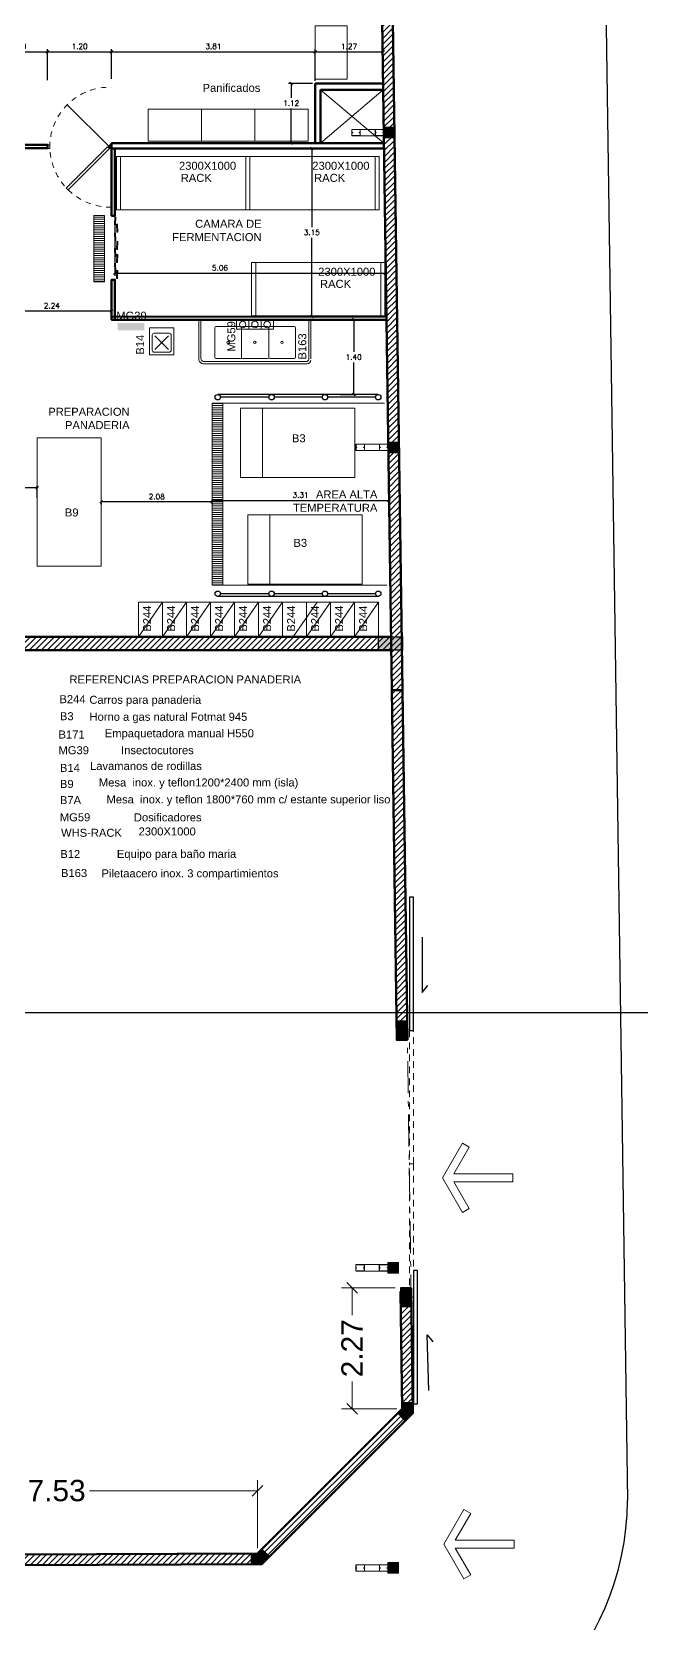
# Model space of a CAD drawing. Header units: inches. Extents: x 2 to 337, y 2 to 182.
# Drawn here: x 68.12 to 79.54, y 31.02 to 60.84 of the extents above; entities that cross this region are included whole.
import ezdxf

# ---------------------------------------------------------------- set-up
doc = ezdxf.new("R2010")
doc.units = ezdxf.units.IN
doc.header["$MEASUREMENT"] = 0
for name, pattern in [('ACAD_ISO10W100', [18, 12, -3, 0, -3]), ('DASH_15', [0.375, 0.25, -0.125]), ('HIDDEN2', [4.7625, 3.175, -1.5875]), ('LÍNEAS_OCULTAS2', [0.1875, 0.125, -0.0625])]:
    doc.linetypes.add(name, pattern=pattern)
for name, color, linetype, lineweight in [('0-EQUIPAMIENTO-LAB', 6, 'Continuous', 13), ('0-LINEA PISO', 9, 'Continuous', 5), ('01 eje', 30, 'ACAD_ISO10W100', 9), ('ARQ-CARPINTERIAS', 4, 'Continuous', 9), ('ARQ-CORTINA PVC', 4, 'Continuous', 5), ('ARQ-REJILLAS', 4, 'Continuous', 5), ('COMESTIBLES0-EQUIP-TXT', 3, 'Continuous', 9), ('HATCH HORMIGON', 100, 'Continuous', 13), ('L COTAS', 1, 'Continuous', 9), ('L EQUIP', 6, 'Continuous', 9), ('l muro', 5, 'Continuous', 80), ('L PANELES', 136, 'Continuous', 50), ('L PROYEC', 4, 'HIDDEN2', 9), ('LAVADO MU', 10, 'Continuous', 5), ('smr acero', 170, 'Continuous', 15)]:
    doc.layers.add(name, color=color, linetype=linetype, lineweight=lineweight)
for name, color, linetype in [('01-COTAS ESTRUCTURA', 9, 'Continuous'), ('DEF-GUARDARIEL', 1, 'Continuous'), ('JU-PLANTA(XREF)$0$0-EQUIPAMIENTO-LAB', 6, 'Continuous'), ('JU-PLANTA(XREF)$0$COMESTIBLES0-EQUIP-TXT', 3, 'Continuous'), ('L CARPINT', 3, 'Continuous'), ('l olumnas', 140, 'Continuous'), ('piso', 52, 'Continuous')]:
    doc.layers.add(name, color=color, linetype=linetype)
doc.styles.add('2mm para 1.100', font='ARIAL.TTF')
doc.styles.add('ARIAL', font='ARIAL.TTF')
doc.styles.add('JU-PLANTA(XREF)$0$ARIAL', font='ARIAL.TTF')
doc.styles.add('RomanS', font='romans.shx')
doc.styles.get("Standard").update_dxf_attribs({"font": 'ARIAL.TTF'})
doc.dimstyles.new('bases 1-50', dxfattribs={"dimscale": 0.5, "dimtxt": 0.2, "dimasz": 0.1, "dimexe": 0.1, "dimexo": 0.1, "dimgap": 0.1, "dimtad": 1, "dimtih": 1, "dimtoh": 1, "dimzin": 1, "dimdsep": 46, "dimtxsty": 'RomanS', "dimblk": 'OBLIQUE', "dimcen": 0.1, "dimclrd": 256, "dimclre": 256, "dimclrt": 256, "dimadec": 0, "dimazin": 0, "dimtfac": 1, "dimtmove": 0, "dimatfit": 3, "dimfxl": 0, "dimarcsym": 0})
doc.dimstyles.new('cotas 1.100', dxfattribs={"dimscale": 2, "dimtxt": 0.2, "dimasz": 0.1, "dimexe": 0.1, "dimexo": 0.05, "dimgap": 0.05, "dimtad": 0, "dimzin": 0, "dimdsep": 46, "dimtxsty": '2mm para 1.100', "dimblk": 'OBLIQUE', "dimcen": 0.09, "dimclrd": 256, "dimclre": 256, "dimclrt": 256, "dimaunit": 1, "dimadec": 3, "dimazin": 0, "dimtfac": 1, "dimtofl": 0, "dimtmove": 2, "dimatfit": 3, "dimfxl": 0, "dimtolj": 1, "dimtzin": 0, "dimlwd": -1, "dimlwe": -1, "dimarcsym": 0})
pattern_1 = [(45, (-3417.75211, -701.39074), (-0.0561266008, 0.0561266008), [])]

# ---------------------------------------------------------------- blocks, each defined once
blk = doc.blocks.new('terreno1')
at = {"layer": '01 eje', "ltscale": 0.05}
for p, q in [((2904.08, 736.346), (2902.361, 855.185)), ((2901.252, 733.518), (2904.08, 736.346)), ((2901.252, 733.518), (2856.148, 733.34))]:
    blk.add_line(p, q, dxfattribs=at)
at = {"layer": 'piso'}
blk.add_lwpolyline([(2906.337, 856.866), (2908.104, 734.713)], dxfattribs=at)
blk.add_arc((2902.873, 734.755), 5.231, 270.4718, 359.5428, dxfattribs=at)
blk = doc.blocks.new('_Oblique')
at = {"color": 0, "linetype": 'ByBlock', "lineweight": -2}
blk.add_line((-0.5, -0.5), (0.5, 0.5), dxfattribs=at)
blk = doc.blocks.new('*D173')
at = {"layer": 'Defpoints', "color": 0}
for p in [(75.026, 37.305), (74.118, 35.038), (75.058, 35.038)]:
    blk.add_point(p, dxfattribs=at)
at = {"layer": 'L COTAS'}
for p, q in [((74.926, 37.305), (73.918, 37.305)), ((74.118, 37.305), (74.118, 36.795)), ((74.118, 35.038), (74.118, 35.549)), ((74.958, 35.038), (73.918, 35.038))]:
    blk.add_line(p, q, dxfattribs=at)
at = {"layer": 'L COTAS', "xscale": 0.2, "yscale": 0.2, "zscale": 0.2}
for p, rotation in [((74.118, 37.305), 90), ((74.118, 35.038), 270)]:
    blk.add_blockref('_Oblique', p, dxfattribs=dict(at, rotation=rotation))
at = {"layer": 'L COTAS', "insert": (74.118, 36.172), "char_height": 0.4, "attachment_point": 5, "rotation": 90, "style": '2mm para 1.100'}
blk.add_mtext('\\A1;2.27', dxfattribs=at)
blk = doc.blocks.new('*D176')
at = {"layer": 'Defpoints', "color": 0}
for p in [(72.347, 33.503), (64.815, 32.296), (72.347, 32.326)]:
    blk.add_point(p, dxfattribs=at)
at = {"layer": 'L COTAS'}
for p, q in [((64.815, 32.396), (64.815, 33.703)), ((72.347, 32.426), (72.347, 33.703)), ((64.815, 33.503), (67.963, 33.503)), ((72.347, 33.503), (69.199, 33.503))]:
    blk.add_line(p, q, dxfattribs=at)
at = {"layer": 'L COTAS', "xscale": 0.2, "yscale": 0.2, "zscale": 0.2, "rotation": 180}
blk.add_blockref('_Oblique', (64.815, 33.503), dxfattribs=at)
at = {"layer": 'L COTAS', "xscale": 0.2, "yscale": 0.2, "zscale": 0.2}
blk.add_blockref('_Oblique', (72.347, 33.503), dxfattribs=at)
at = {"layer": 'L COTAS', "insert": (68.581, 33.503), "char_height": 0.4, "attachment_point": 5, "style": '2mm para 1.100'}
blk.add_mtext('\\A1;7.53', dxfattribs=at)
blk = doc.blocks.new('A$C379A56E4')
at = {"layer": '0-EQUIPAMIENTO-LAB'}
for p, q in [((0, 0), (0, 2.1)), ((0.754, 2.1), (0.024, 2.1)), ((0.734, 2.06), (0.024, 2.06)), ((0.144, 1.8), (0.704, 1.8)), ((0.784, 0.09), (0.784, 1.997)), ((0.824, 0.07), (0.824, 2.017)), ((0.124, 1.78), (0.124, 1.32)), ((0.724, 1.78), (0.724, 1.32)), ((0.124, 0.82), (0.124, 1.28)), ((0.144, 1.3), (0.704, 1.3)), ((0.724, 1.28), (0.724, 0.82)), ((0.177, 0.933), (0, 0.933)), ((0.124, 0.77), (0.124, 0.31)), ((0.144, 0.79), (0.704, 0.79)), ((0.724, 0.77), (0.724, 0.31)), ((0.024, 0.04), (0.742, 0.04)), ((0.144, 0.29), (0.704, 0.29)), ((0.73, 0), (0, 0))]:
    blk.add_line(p, q, dxfattribs=at)
for points in [[(0.177, 1.163), (0.177, 1.392), (0, 1.392), (0, 1.163)], [(0.177, 0.703), (0.177, 1.163), (0, 1.163), (0, 0.703)]]:
    blk.add_lwpolyline(points, close=True, dxfattribs=at)
for centre, radius in [((0.424, 1.55), 0.0222), ((0.088, 1.278), 0.0603), ((0.088, 1.048), 0.0603), ((0.424, 1.05), 0.0222), ((0.088, 0.818), 0.0603), ((0.424, 0.54), 0.0222)]:
    blk.add_circle(centre, radius, dxfattribs=at)
for centre, radius, start, end in [((0.735, 2.014), 0.0882, 2.3528, 78.1383), ((0.144, 1.78), 0.02, 90, 180), ((0.704, 1.78), 0.02, 0, 90), ((0.727, 2.003), 0.0571, 353.9378, 83.203), ((0.144, 1.32), 0.02, 180, 270), ((0.144, 1.28), 0.02, 90, 180), ((0.704, 1.32), 0.02, 270, 0), ((0.704, 1.28), 0.02, 0, 90), ((0.717, 1.306), 0.0063, 270, 0), ((0.717, 1.294), 0.0063, 0, 90), ((0.144, 0.81), 0.02, 180, 270), ((0.144, 0.77), 0.02, 90, 180), ((0.704, 0.81), 0.02, 270, 0), ((0.704, 0.77), 0.02, 0, 90), ((0.144, 0.31), 0.02, 180, 270), ((0.704, 0.31), 0.02, 270, 0), ((0.738, 0.086), 0.0462, 265.0842, 4.9158), ((0.75, 0.074), 0.0742, 273.1264, 356.8736)]:
    blk.add_arc(centre, radius, start, end, dxfattribs=at)
blk = doc.blocks.new('A$C299E318D')
at = {"layer": '0-EQUIPAMIENTO-LAB'}
for p, q in [((0.102, 0.102), (0.356, 0.356)), ((0.356, 0.102), (0.102, 0.356))]:
    blk.add_line(p, q, dxfattribs=at)
blk.add_lwpolyline([(0.508, 0.457), (0.508, 0), (0, 0), (0, 0.457)], close=True, dxfattribs=at)
blk.add_lwpolyline([(0.089, 0.051, -0.414214), (0.051, 0.089), (0.051, 0.368, -0.414214), (0.089, 0.406), (0.368, 0.406, -0.414214), (0.406, 0.368), (0.406, 0.089, -0.414214), (0.368, 0.051)], format="xyb", close=True, dxfattribs=at)
blk = doc.blocks.new('RACKS 250')
for p, q in [((-1.05, -2.5), (-1.05, 0)), ((-1.05, 0), (-0.05, 0)), ((-0.05, 0), (-0.05, -2.5)), ((-1.05, -0.0762), (-0.05, -0.0762)), ((-1.05, -2.4238), (-0.05, -2.4238)), ((-0.05, -2.5), (-1.05, -2.5))]:
    blk.add_line(p, q)
blk = doc.blocks.new('PUERTA')
for p, q in [((0.04, 0), (0.834, 0.785)), ((0.04, 0), (0.834, 0.785)), ((0, -0.035), (0, 0.035)), ((0, 0.035), (0.04, 0.035)), ((0.04, 0.035), (0.04, -0.035)), ((0.04, -0.035), (0.075, 0)), ((0.075, 0), (0.85, -0.774)), ((1.16, -0.035), (1.16, 0.035)), ((1.16, 0.035), (1.2, 0.035)), ((1.2, 0.035), (1.2, -0.035)), ((0.04, -0.035), (0, -0.035)), ((0.04, -0.035), (0.814, -0.81)), ((1.2, -0.035), (1.16, -0.035)), ((0.85, -0.774), (0.814, -0.81))]:
    blk.add_line(p, q)
blk.add_circle((0.04, 0), 0.0196)
at = {"linetype": 'DASH_15', "ltscale": 0.2}
for centre, radius, start, end in [((0.04, -0.005), 1.12, 359.6736, 92.0467), ((0.014, 0.011), 1.146, 269.3146, 359.1608)]:
    blk.add_arc(centre, radius, start, end, dxfattribs=at)
blk = doc.blocks.new('*D78')
at = {"layer": 'Defpoints', "color": 0}
for p in [(69.672, 57.399), (74.737, 57.301), (74.737, 56.318)]:
    blk.add_point(p, dxfattribs=at)
at = {"layer": 'L COTAS', "lineweight": -2}
for p, q in [((69.672, 57.349), (69.672, 56.268)), ((74.737, 57.251), (74.737, 56.268)), ((69.672, 56.318), (74.737, 56.318))]:
    blk.add_line(p, q, dxfattribs=at)
at = {"layer": 'L COTAS', "lineweight": -2, "xscale": 0.05, "yscale": 0.05, "zscale": 0.05, "rotation": 180}
blk.add_blockref('_Oblique', (69.672, 56.318), dxfattribs=at)
at = {"layer": 'L COTAS', "lineweight": -2, "xscale": 0.05, "yscale": 0.05, "zscale": 0.05}
blk.add_blockref('_Oblique', (74.737, 56.318), dxfattribs=at)
at = {"layer": 'L COTAS', "insert": (71.642, 56.418), "char_height": 0.1, "attachment_point": 5, "style": 'RomanS'}
blk.add_mtext('5.06', dxfattribs=at)
blk = doc.blocks.new('*D79')
at = {"layer": 'Defpoints', "color": 0}
for p in [(73.296, 58.658), (73.296, 55.508), (73.364, 55.508)]:
    blk.add_point(p, dxfattribs=at)
at = {"layer": 'L COTAS', "lineweight": -2}
for p, q in [((73.346, 58.658), (73.414, 58.658)), ((73.364, 58.658), (73.364, 57.183)), ((73.364, 55.508), (73.364, 56.983)), ((73.346, 55.508), (73.414, 55.508))]:
    blk.add_line(p, q, dxfattribs=at)
at = {"layer": 'L COTAS', "lineweight": -2, "xscale": 0.05, "yscale": 0.05, "zscale": 0.05}
for p, rotation in [((73.364, 58.658), 90), ((73.364, 55.508), 270)]:
    blk.add_blockref('_Oblique', p, dxfattribs=dict(at, rotation=rotation))
at = {"layer": 'L COTAS', "insert": (73.364, 57.083), "char_height": 0.1, "attachment_point": 5, "style": 'RomanS'}
blk.add_mtext('3.15', dxfattribs=at)
blk = doc.blocks.new('*D80')
at = {"layer": 'Defpoints', "color": 0}
for p in [(73.844, 55.448), (73.844, 54.045), (74.149, 54.045)]:
    blk.add_point(p, dxfattribs=at)
at = {"layer": 'L COTAS', "lineweight": -2}
for p, q in [((73.894, 55.448), (74.199, 55.448)), ((74.149, 55.448), (74.149, 54.847)), ((74.149, 54.045), (74.149, 54.647)), ((73.894, 54.045), (74.199, 54.045))]:
    blk.add_line(p, q, dxfattribs=at)
at = {"layer": 'L COTAS', "lineweight": -2, "xscale": 0.05, "yscale": 0.05, "zscale": 0.05}
for p, rotation in [((74.149, 55.448), 90), ((74.149, 54.045), 270)]:
    blk.add_blockref('_Oblique', p, dxfattribs=dict(at, rotation=rotation))
at = {"layer": 'L COTAS', "insert": (74.149, 54.747), "char_height": 0.1, "attachment_point": 5, "style": 'RomanS'}
blk.add_mtext('1.40', dxfattribs=at)
blk = doc.blocks.new('*D82')
at = {"layer": 'Defpoints', "color": 0}
for p in [(71.498, 52.062), (74.808, 52.126), (74.808, 52.062)]:
    blk.add_point(p, dxfattribs=at)
at = {"layer": 'L COTAS', "lineweight": -2}
for p, q in [((71.498, 52.062), (74.808, 52.062)), ((74.808, 52.076), (74.808, 52.012))]:
    blk.add_line(p, q, dxfattribs=at)
at = {"layer": 'L COTAS', "lineweight": -2, "xscale": 0.05, "yscale": 0.05, "zscale": 0.05, "rotation": 180}
blk.add_blockref('_Oblique', (71.498, 52.062), dxfattribs=at)
at = {"layer": 'L COTAS', "lineweight": -2, "xscale": 0.05, "yscale": 0.05, "zscale": 0.05}
blk.add_blockref('_Oblique', (74.808, 52.062), dxfattribs=at)
at = {"layer": 'L COTAS', "insert": (73.153, 52.162), "char_height": 0.1, "attachment_point": 5, "style": 'RomanS'}
blk.add_mtext('3.31', dxfattribs=at)
blk = doc.blocks.new('*D92')
at = {"layer": 'Defpoints', "color": 0}
for p in [(72.978, 59.876), (73.427, 59.876), (73.427, 58.756)]:
    blk.add_point(p, dxfattribs=at)
at = {"layer": 'L COTAS', "lineweight": -2}
for p, q in [((73.377, 59.876), (72.928, 59.876)), ((72.978, 59.876), (72.978, 59.605)), ((72.978, 58.756), (72.978, 59.405)), ((73.377, 58.756), (72.928, 58.756))]:
    blk.add_line(p, q, dxfattribs=at)
at = {"layer": 'L COTAS', "lineweight": -2, "xscale": 0.05, "yscale": 0.05, "zscale": 0.05}
for p, rotation in [((72.978, 59.876), 90), ((72.978, 58.756), 270)]:
    blk.add_blockref('_Oblique', p, dxfattribs=dict(at, rotation=rotation))
at = {"layer": 'L COTAS', "insert": (72.978, 59.505), "char_height": 0.1, "attachment_point": 5, "style": 'RomanS'}
blk.add_mtext('1.12', dxfattribs=at)
blk = doc.blocks.new('base1')
at = {"layer": 'smr acero'}
h = blk.add_hatch(color=256, dxfattribs=at)
h.dxf.hatch_style = 1
h.paths.add_polyline_path([(4862.665, 1040.797), (4862.665, 1040.597), (4862.465, 1040.597), (4862.465, 1040.797)])
for p, q in [((4863.111, 1040.757), (4862.809, 1040.757)), ((4863.111, 1040.637), (4862.809, 1040.637))]:
    blk.add_line(p, q, dxfattribs=at)
blk.add_lwpolyline([(4862.465, 1040.597), (4862.665, 1040.597), (4862.665, 1040.797), (4862.465, 1040.797)], close=True, dxfattribs=at)
for points in [[(4862.819, 1040.757), (4862.671, 1040.757, 0.414214), (4862.665, 1040.751), (4862.665, 1040.703, 0.414214), (4862.671, 1040.697), (4862.685, 1040.697), (4862.685, 1040.699), (4862.673, 1040.699, -0.414214), (4862.667, 1040.705), (4862.667, 1040.749, -0.414214), (4862.673, 1040.755), (4862.817, 1040.755, -0.414214), (4862.823, 1040.749), (4862.823, 1040.705, -0.414214), (4862.817, 1040.699), (4862.805, 1040.699), (4862.805, 1040.697), (4862.819, 1040.697, 0.414214), (4862.825, 1040.703), (4862.825, 1040.751, 0.414214)], [(4862.819, 1040.637), (4862.671, 1040.637, -0.414214), (4862.665, 1040.643), (4862.665, 1040.691, -0.414214), (4862.671, 1040.697), (4862.685, 1040.697), (4862.685, 1040.695), (4862.673, 1040.695, 0.414214), (4862.667, 1040.689), (4862.667, 1040.645, 0.414214), (4862.673, 1040.639), (4862.817, 1040.639, 0.414214), (4862.823, 1040.645), (4862.823, 1040.689, 0.414214), (4862.817, 1040.695), (4862.805, 1040.695), (4862.805, 1040.697), (4862.819, 1040.697, -0.414214), (4862.825, 1040.691), (4862.825, 1040.643, -0.414214)], [(4863.111, 1040.757), (4863.259, 1040.757, -0.414214), (4863.265, 1040.751), (4863.265, 1040.703, -0.414214), (4863.259, 1040.697), (4863.245, 1040.697), (4863.245, 1040.699), (4863.257, 1040.699, 0.414214), (4863.263, 1040.705), (4863.263, 1040.749, 0.414214), (4863.257, 1040.755), (4863.113, 1040.755, 0.414214), (4863.107, 1040.749), (4863.107, 1040.705, 0.414214), (4863.113, 1040.699), (4863.125, 1040.699), (4863.125, 1040.697), (4863.111, 1040.697, -0.414214), (4863.105, 1040.703), (4863.105, 1040.751, -0.414214)], [(4863.111, 1040.637), (4863.259, 1040.637, 0.414214), (4863.265, 1040.643), (4863.265, 1040.691, 0.414214), (4863.259, 1040.697), (4863.245, 1040.697), (4863.245, 1040.695), (4863.257, 1040.695, -0.414214), (4863.263, 1040.689), (4863.263, 1040.645, -0.414214), (4863.257, 1040.639), (4863.113, 1040.639, -0.414214), (4863.107, 1040.645), (4863.107, 1040.689, -0.414214), (4863.113, 1040.695), (4863.125, 1040.695), (4863.125, 1040.697), (4863.111, 1040.697, 0.414214), (4863.105, 1040.691), (4863.105, 1040.643, 0.414214)]]:
    blk.add_lwpolyline(points, format="xyb", close=True, dxfattribs=at)
blk = doc.blocks.new('*D247')
at = {"layer": 'Defpoints', "color": 0}
for p in [(67.371, 55.61), (67.371, 55.445), (69.612, 55.445)]:
    blk.add_point(p, dxfattribs=at)
at = {"layer": 'L COTAS', "lineweight": -2}
for p, q in [((67.371, 55.495), (67.371, 55.66)), ((69.612, 55.61), (67.371, 55.61)), ((69.612, 55.495), (69.612, 55.66))]:
    blk.add_line(p, q, dxfattribs=at)
at = {"layer": 'L COTAS', "lineweight": -2, "xscale": 0.05, "yscale": 0.05, "zscale": 0.05, "rotation": 180}
blk.add_blockref('_Oblique', (67.371, 55.61), dxfattribs=at)
at = {"layer": 'L COTAS', "lineweight": -2, "xscale": 0.05, "yscale": 0.05, "zscale": 0.05}
blk.add_blockref('_Oblique', (69.612, 55.61), dxfattribs=at)
at = {"layer": 'L COTAS', "insert": (68.491, 55.71), "char_height": 0.1, "attachment_point": 5, "style": 'RomanS'}
blk.add_mtext('2.24', dxfattribs=at)
blk = doc.blocks.new('*D248')
at = {"layer": 'Defpoints', "color": 0}
for p in [(69.417, 52.062), (69.417, 52.031), (71.498, 52.062)]:
    blk.add_point(p, dxfattribs=at)
at = {"layer": 'L COTAS', "lineweight": -2}
for p, q in [((71.498, 52.031), (69.417, 52.031)), ((69.417, 52.012), (69.417, 51.981)), ((71.498, 52.012), (71.498, 51.981))]:
    blk.add_line(p, q, dxfattribs=at)
at = {"layer": 'L COTAS', "lineweight": -2, "xscale": 0.05, "yscale": 0.05, "zscale": 0.05, "rotation": 180}
blk.add_blockref('_Oblique', (69.417, 52.031), dxfattribs=at)
at = {"layer": 'L COTAS', "lineweight": -2, "xscale": 0.05, "yscale": 0.05, "zscale": 0.05}
blk.add_blockref('_Oblique', (71.498, 52.031), dxfattribs=at)
at = {"layer": 'L COTAS', "insert": (70.458, 52.131), "char_height": 0.1, "attachment_point": 5, "style": 'RomanS'}
blk.add_mtext('2.08', dxfattribs=at)
blk = doc.blocks.new('*D249')
at = {"layer": 'Defpoints', "color": 0}
for p in [(66.111, 52.296), (66.111, 52.062), (68.217, 52.062)]:
    blk.add_point(p, dxfattribs=at)
at = {"layer": 'L COTAS', "lineweight": -2}
for p, q in [((66.111, 52.112), (66.111, 52.346)), ((68.217, 52.296), (66.111, 52.296)), ((68.217, 52.112), (68.217, 52.346))]:
    blk.add_line(p, q, dxfattribs=at)
at = {"layer": 'L COTAS', "lineweight": -2, "xscale": 0.05, "yscale": 0.05, "zscale": 0.05, "rotation": 180}
blk.add_blockref('_Oblique', (66.111, 52.296), dxfattribs=at)
at = {"layer": 'L COTAS', "lineweight": -2, "xscale": 0.05, "yscale": 0.05, "zscale": 0.05}
blk.add_blockref('_Oblique', (68.217, 52.296), dxfattribs=at)
at = {"layer": 'L COTAS', "insert": (67.164, 52.396), "char_height": 0.1, "attachment_point": 5, "style": 'RomanS'}
blk.add_mtext('2.11', dxfattribs=at)
blk = doc.blocks.new('*D200')
at = {"layer": 'Defpoints', "color": 0}
for p in [(68.412, 60.47), (67.312, 59.883), (68.412, 59.883)]:
    blk.add_point(p, dxfattribs=at)
at = {"layer": 'L COTAS', "lineweight": -2}
for p, q in [((67.312, 59.933), (67.312, 60.52)), ((67.312, 60.47), (68.412, 60.47)), ((68.412, 59.933), (68.412, 60.52))]:
    blk.add_line(p, q, dxfattribs=at)
at = {"layer": 'L COTAS', "lineweight": -2, "xscale": 0.05, "yscale": 0.05, "zscale": 0.05, "rotation": 180}
blk.add_blockref('_Oblique', (67.312, 60.47), dxfattribs=at)
at = {"layer": 'L COTAS', "lineweight": -2, "xscale": 0.05, "yscale": 0.05, "zscale": 0.05}
blk.add_blockref('_Oblique', (68.412, 60.47), dxfattribs=at)
at = {"layer": 'L COTAS', "insert": (67.862, 60.57), "char_height": 0.1, "attachment_point": 5, "style": 'RomanS'}
blk.add_mtext('1.10', dxfattribs=at)
blk = doc.blocks.new('*D201')
at = {"layer": 'Defpoints', "color": 0}
for p in [(69.612, 60.47), (68.412, 59.883), (69.612, 59.914)]:
    blk.add_point(p, dxfattribs=at)
at = {"layer": 'L COTAS', "lineweight": -2}
for p, q in [((68.412, 59.933), (68.412, 60.52)), ((68.412, 60.47), (69.612, 60.47)), ((69.612, 59.964), (69.612, 60.52))]:
    blk.add_line(p, q, dxfattribs=at)
at = {"layer": 'L COTAS', "lineweight": -2, "xscale": 0.05, "yscale": 0.05, "zscale": 0.05, "rotation": 180}
blk.add_blockref('_Oblique', (68.412, 60.47), dxfattribs=at)
at = {"layer": 'L COTAS', "lineweight": -2, "xscale": 0.05, "yscale": 0.05, "zscale": 0.05}
blk.add_blockref('_Oblique', (69.612, 60.47), dxfattribs=at)
at = {"layer": 'L COTAS', "insert": (69.012, 60.57), "char_height": 0.1, "attachment_point": 5, "style": 'RomanS'}
blk.add_mtext('1.20', dxfattribs=at)
blk = doc.blocks.new('*D202')
at = {"layer": 'Defpoints', "color": 0}
for p in [(73.427, 60.47), (69.612, 59.914), (73.427, 59.876)]:
    blk.add_point(p, dxfattribs=at)
at = {"layer": 'L COTAS', "lineweight": -2}
for p, q in [((69.612, 59.964), (69.612, 60.52)), ((69.612, 60.47), (73.427, 60.47)), ((73.427, 59.926), (73.427, 60.52))]:
    blk.add_line(p, q, dxfattribs=at)
at = {"layer": 'L COTAS', "lineweight": -2, "xscale": 0.05, "yscale": 0.05, "zscale": 0.05, "rotation": 180}
blk.add_blockref('_Oblique', (69.612, 60.47), dxfattribs=at)
at = {"layer": 'L COTAS', "lineweight": -2, "xscale": 0.05, "yscale": 0.05, "zscale": 0.05}
blk.add_blockref('_Oblique', (73.427, 60.47), dxfattribs=at)
at = {"layer": 'L COTAS', "insert": (71.52, 60.57), "char_height": 0.1, "attachment_point": 5, "style": 'RomanS'}
blk.add_mtext('3.81', dxfattribs=at)
blk = doc.blocks.new('*D273')
at = {"layer": 'Defpoints', "color": 0}
for p in [(74.699, 60.47), (73.427, 59.876), (74.699, 59.876)]:
    blk.add_point(p, dxfattribs=at)
at = {"layer": 'L COTAS', "lineweight": -2}
for p, q in [((73.427, 59.926), (73.427, 60.52)), ((73.427, 60.47), (74.699, 60.47)), ((74.699, 59.926), (74.699, 60.52))]:
    blk.add_line(p, q, dxfattribs=at)
at = {"layer": 'L COTAS', "lineweight": -2, "xscale": 0.05, "yscale": 0.05, "zscale": 0.05, "rotation": 180}
blk.add_blockref('_Oblique', (73.427, 60.47), dxfattribs=at)
at = {"layer": 'L COTAS', "lineweight": -2, "xscale": 0.05, "yscale": 0.05, "zscale": 0.05}
blk.add_blockref('_Oblique', (74.699, 60.47), dxfattribs=at)
at = {"layer": 'L COTAS', "insert": (74.063, 60.57), "char_height": 0.1, "attachment_point": 5, "style": 'RomanS'}
blk.add_mtext('1.27', dxfattribs=at)

msp = doc.modelspace()

# ---------------------------------------------------------------- hatches: boundary and pattern name
at = {"layer": 'ARQ-REJILLAS'}
h = msp.add_hatch(dxfattribs=at)
h.set_pattern_fill('_USER', color=256, scale=0.04, angle=540, style=0, pattern_type=0)
h.set_pattern_definition([(180, (-3330.773284, -701.390743), (-1e-17, -0.04), [])])
h.paths.add_polyline_path([(69.281, 57.398), (69.481, 57.398), (69.481, 56.156), (69.281, 56.156)])
h = msp.add_hatch(dxfattribs=at)
h.set_pattern_fill('_USER', color=256, scale=0.04, angle=540, style=0, pattern_type=0)
h.set_pattern_definition([(180, (-3330.800475, -700.52349), (-1e-17, -0.04), [])])
h.paths.add_polyline_path([(71.498, 53.881), (71.498, 50.472), (71.698, 50.472), (71.698, 53.881)])
at = {"layer": 'HATCH HORMIGON'}
h = msp.add_hatch(color=256, dxfattribs=at)
h.dxf.hatch_style = 1
h.paths.add_polyline_path([(75.064, 49.504), (75.064, 49.254), (74.614, 49.254), (74.614, 49.504)])
at = {"layer": 'LAVADO MU'}
h = msp.add_hatch(dxfattribs=at)
h.set_pattern_fill('ANSI31', color=256, scale=0.025)
h.set_pattern_definition(pattern_1)
h.paths.add_polyline_path([(74.234, 92.002), (74.434, 92.002), (73.997, 122.252), (73.797, 122.252)])
h.paths.add_polyline_path([(74.468, 89.602), (74.269, 89.602), (74.863, 48.505), (75.062, 48.505), (75.062, 48.505)])
h = msp.add_hatch(dxfattribs=at)
h.set_pattern_fill('ANSI31', color=256, scale=0.025)
h.set_pattern_definition([(45, (-3417.75211, -700.39074), (-0.0561266008, 0.0561266008), [])])
h.paths.add_polyline_path([(74.863, 49.505), (59.476, 49.504), (59.476, 49.254), (74.867, 49.255)])
h = msp.add_hatch(dxfattribs=at)
h.set_pattern_fill('ANSI31', color=256, scale=0.025)
h.set_pattern_definition(pattern_1)
h.paths.add_polyline_path([(75.062, 48.505), (74.863, 48.505), (74.958, 41.952), (75.157, 41.955)])
h = msp.add_hatch(dxfattribs=at)
h.set_pattern_fill('ANSI31', color=256, scale=0.025)
h.set_pattern_definition(pattern_1)
h.paths.add_polyline_path([(75.258, 34.955), (75.226, 36.955), (75.226, 37.127), (75.225, 37.239), (75.026, 37.236), (75.058, 35.038), (72.347, 32.327), (64.815, 32.296), (64.815, 32.096), (72.43, 32.127)])
at = {"layer": 'smr acero'}
h = msp.add_hatch(color=256, dxfattribs=at)
h.dxf.hatch_style = 1
h.paths.add_polyline_path([(75.064, 49.504), (75.064, 49.254), (74.614, 49.254), (74.614, 49.504)])
h = msp.add_hatch(color=256, dxfattribs=at)
h.dxf.hatch_style = 1
h.paths.add_polyline_path([(75.154, 42.302), (75.154, 41.952), (74.954, 41.952), (74.954, 42.302)])
h = msp.add_hatch(color=256, dxfattribs=at)
h.dxf.hatch_style = 1
h.paths.add_polyline_path([(75.226, 37.305), (75.226, 36.955), (75.026, 36.955), (75.026, 37.305)])
h = msp.add_hatch(color=256, dxfattribs=at)
h.dxf.hatch_style = 1
h.paths.add_polyline_path([(75.255, 35.155), (75.055, 35.156), (75.058, 35.038), (74.991, 34.971), (74.991, 34.939), (75.116, 34.814), (75.258, 34.955)])
h = msp.add_hatch(color=256, dxfattribs=at)
h.dxf.hatch_style = 1
h.paths.add_polyline_path([(72.571, 32.268), (72.43, 32.41), (72.347, 32.327), (72.229, 32.326), (72.23, 32.127), (72.43, 32.127)])

# ---------------------------------------------------------------- linework, layer by layer
msp.add_lwpolyline([(20.523, 68.449), (98.033, 68.449), (98.033, 42.456), (20.523, 42.456)], close=True)
at = {"linetype": 'Continuous', "lineweight": 13}
for points in [[(77.133, 39.289), (77.133, 39.439), (76.028, 39.439), (76.317, 39.938), (76.187, 40.013), (75.812, 39.364), (76.187, 38.714), (76.317, 38.789), (76.028, 39.289), (77.133, 39.289)], [(77.159, 32.425), (77.159, 32.575), (76.054, 32.575), (76.343, 33.075), (76.213, 33.15), (75.838, 32.5), (76.213, 31.851), (76.343, 31.926), (76.054, 32.425), (77.159, 32.425)]]:
    msp.add_lwpolyline(points, close=True, dxfattribs=at)
msp.add_lwpolyline([(72.43, 32.127), (75.258, 34.955)])
at = {"layer": '0-EQUIPAMIENTO-LAB'}
for p, q in [((70.564, 50.155), (70.114, 49.505)), ((71.014, 50.155), (70.564, 49.505)), ((71.464, 50.155), (71.014, 49.505)), ((71.914, 50.155), (71.464, 49.505)), ((72.364, 50.155), (71.914, 49.505)), ((72.814, 50.155), (72.364, 49.505)), ((73.466, 50.155), (73.016, 49.505)), ((73.714, 50.155), (73.264, 49.505)), ((74.164, 50.155), (73.714, 49.505)), ((74.614, 50.155), (74.164, 49.505))]:
    msp.add_line(p, q, dxfattribs=at)
for points in [[(72.439, 53.79), (72.439, 52.49), (72.029, 52.49), (72.029, 53.79)], [(74.169, 53.79), (74.169, 52.49), (72.439, 52.49), (72.439, 53.79)], [(69.417, 53.231), (69.417, 50.831), (68.217, 50.831), (68.217, 53.231)], [(72.577, 51.789), (72.577, 50.489), (72.167, 50.489), (72.167, 51.789)], [(74.307, 51.789), (74.307, 50.489), (72.577, 50.489), (72.577, 51.789)], [(70.114, 50.155), (70.564, 50.155), (70.564, 49.505), (70.114, 49.505)], [(70.564, 50.155), (71.014, 50.155), (71.014, 49.505), (70.564, 49.505)], [(71.014, 50.155), (71.464, 50.155), (71.464, 49.505), (71.014, 49.505)], [(71.464, 50.155), (71.914, 50.155), (71.914, 49.505), (71.464, 49.505)], [(71.914, 50.155), (72.364, 50.155), (72.364, 49.505), (71.914, 49.505)], [(72.364, 50.155), (72.814, 50.155), (72.814, 49.505), (72.364, 49.505)], [(72.814, 50.155), (73.264, 50.155), (73.264, 49.505), (72.814, 49.505)], [(73.264, 50.155), (73.714, 50.155), (73.714, 49.505), (73.264, 49.505)], [(73.714, 50.155), (74.164, 50.155), (74.164, 49.505), (73.714, 49.505)], [(74.164, 50.155), (74.614, 50.155), (74.614, 49.505), (74.164, 49.505)]]:
    msp.add_lwpolyline(points, close=True, dxfattribs=at)
at = {"layer": '0-LINEA PISO'}
for p, q in [((71.698, 53.881), (74.724, 53.881)), ((71.698, 50.472), (74.773, 50.472))]:
    msp.add_line(p, q, dxfattribs=at)
at = {"layer": 'ARQ-CORTINA PVC'}
for points in [[(69.69, 57.373), (69.671, 57.374), (69.666, 57.223), (69.685, 57.222)], [(69.69, 56.925), (69.671, 56.925), (69.666, 57.076), (69.685, 57.076)], [(69.724, 57.238), (69.705, 57.237), (69.711, 57.087), (69.729, 57.087)], [(69.69, 56.629), (69.671, 56.628), (69.666, 56.779), (69.685, 56.78)], [(69.724, 56.764), (69.705, 56.764), (69.711, 56.915), (69.729, 56.914)], [(69.724, 56.517), (69.705, 56.518), (69.711, 56.668), (69.729, 56.668)], [(69.69, 56.357), (69.671, 56.357), (69.666, 56.507), (69.685, 56.508)], [(69.724, 56.217), (69.705, 56.218), (69.711, 56.369), (69.729, 56.368)]]:
    msp.add_lwpolyline(points, close=True, dxfattribs=at)
at = {"layer": 'ARQ-REJILLAS'}
for points in [[(69.281, 57.398), (69.481, 57.398), (69.481, 56.156), (69.281, 56.156)], [(69.281, 57.398), (69.481, 57.398), (69.481, 56.156), (69.281, 56.156)], [(71.498, 53.881), (71.498, 50.472), (71.698, 50.472), (71.698, 53.881)]]:
    msp.add_lwpolyline(points, close=True, dxfattribs=at)
at = {"layer": 'DEF-GUARDARIEL'}
for p, q in [((74.609, 54.045), (71.602, 54.045)), ((72.559, 53.995), (71.655, 53.995)), ((73.566, 53.995), (72.662, 53.995)), ((74.566, 53.995), (73.662, 53.995)), ((74.609, 50.262), (71.602, 50.262)), ((72.559, 50.312), (71.655, 50.312)), ((73.566, 50.312), (72.662, 50.312)), ((74.566, 50.312), (73.662, 50.312))]:
    msp.add_line(p, q, dxfattribs=at)
for centre in [(71.602, 53.995), (72.609, 53.995), (73.609, 53.995), (74.609, 53.995), (71.602, 50.312), (72.609, 50.312), (73.609, 50.312), (74.609, 50.312)]:
    msp.add_circle(centre, 0.0504, dxfattribs=at)
at = {"layer": 'JU-PLANTA(XREF)$0$0-EQUIPAMIENTO-LAB'}
msp.add_solid([(69.724, 55.245), (69.724, 55.385), (70.224, 55.245), (70.224, 55.385)], dxfattribs=at)
at = {"layer": 'L CARPINT'}
for points in [[(75.271, 44.627), (75.196, 44.627), (75.196, 42.127), (75.271, 42.127)], [(75.348, 37.629), (75.273, 37.629), (75.273, 35.129), (75.348, 35.129)]]:
    msp.add_lwpolyline(points, close=True, dxfattribs=at)
for points in [[(75.434, 43.878), (75.434, 42.84), (75.537, 42.972)], [(75.557, 35.383), (75.527, 36.421), (75.634, 36.292)]]:
    msp.add_lwpolyline(points, dxfattribs=at)
at = {"layer": 'L COTAS'}
for p, q in [((73.527, 59.756), (74.715, 58.757)), ((74.701, 59.756), (73.527, 58.756))]:
    msp.add_line(p, q, dxfattribs=at)
at = {"layer": 'L EQUIP'}
for points in [[(73.427, 59.956), (73.427, 60.956), (74.027, 60.956), (74.027, 59.956)], [(71.296, 58.792), (70.296, 58.792), (70.296, 59.392), (71.296, 59.392)], [(72.296, 58.792), (71.296, 58.792), (71.296, 59.392), (72.296, 59.392)], [(73.296, 58.792), (72.296, 58.792), (72.296, 59.392), (73.296, 59.392)]]:
    msp.add_lwpolyline(points, close=True, dxfattribs=at)
at = {"layer": 'l muro'}
for p, q in [((74.699, 59.876), (73.427, 59.876)), ((73.427, 59.876), (73.427, 58.756)), ((74.701, 59.756), (73.527, 59.756)), ((73.527, 59.756), (73.527, 58.756))]:
    msp.add_line(p, q, dxfattribs=at)
for points in [[(75.064, 48.505), (74.469, 89.602), (74.269, 89.602), (74.863, 48.505)], [(59.476, 49.504), (74.862, 49.505)], [(74.865, 49.255), (59.476, 49.254)], [(64.815, 32.096), (72.43, 32.127), (75.258, 34.955), (75.224, 37.305)], [(75.026, 37.236), (75.058, 35.038), (72.347, 32.327), (64.815, 32.296)]]:
    msp.add_lwpolyline(points, dxfattribs=at)
msp.add_lwpolyline([(74.863, 48.505), (75.062, 48.505), (75.157, 41.955), (74.958, 41.952)], close=True, dxfattribs=at)
at = {"layer": 'l olumnas'}
for points in [[(75.064, 49.505), (75.064, 49.255), (74.614, 49.255), (74.614, 49.505)], [(74.954, 41.952), (75.154, 41.952), (75.154, 42.302), (74.954, 42.302)], [(75.026, 36.955), (75.226, 36.955), (75.226, 37.305), (75.026, 37.305)], [(75.116, 34.814), (74.975, 34.955), (75.058, 35.038), (75.055, 35.156), (75.255, 35.155), (75.258, 34.955)], [(72.571, 32.268), (72.43, 32.41), (72.347, 32.327), (72.229, 32.326), (72.23, 32.127), (72.43, 32.127)]]:
    msp.add_lwpolyline(points, close=True, dxfattribs=at)
at = {"layer": 'L PANELES'}
for points in [[(74.715, 58.757), (69.612, 58.754), (69.612, 58.654), (74.716, 58.657)], [(68.412, 58.663), (67.312, 58.663), (67.312, 58.723), (68.412, 58.723)], [(69.672, 57.396), (69.672, 58.654), (69.612, 58.654), (69.612, 57.396)], [(69.672, 55.445), (69.672, 56.196), (69.612, 56.196), (69.612, 55.445)], [(74.762, 55.505), (69.612, 55.504), (69.612, 55.445), (74.763, 55.445)]]:
    msp.add_lwpolyline(points, close=True, dxfattribs=at)
at = {"layer": 'L PROYEC', "linetype": 'LÍNEAS_OCULTAS2'}
for points in [[(75.271, 42.127), (75.196, 42.127), (75.196, 39.627), (75.271, 39.627)], [(75.271, 37.127), (75.196, 37.127), (75.196, 39.627), (75.271, 39.627)]]:
    msp.add_lwpolyline(points, close=True, dxfattribs=at)

# ---------------------------------------------------------------- block references
at = {"layer": '0-EQUIPAMIENTO-LAB'}
for name, p, rotation in [('RACKS 250', (69.701, 58.555), 90), ('RACKS 250', (72.125, 58.555), 90), ('RACKS 250', (72.236, 56.568), 90), ('A$C299E318D', (70.78, 54.787), 89.99999999999999)]:
    msp.add_blockref(name, p, dxfattribs=dict(at, rotation=rotation))
at = {"layer": '0-EQUIPAMIENTO-LAB', "xscale": -1, "rotation": 90}
msp.add_blockref('A$C379A56E4', (73.346, 55.445), dxfattribs=at)
at = {"layer": '01-COTAS ESTRUCTURA', "xscale": -1}
for p in [(4937.378, -981.743), (4937.456, -987.643), (4937.454, -1003.017), (4937.456, -1008.642)]:
    msp.add_blockref('base1', p, dxfattribs=at)
at = {"layer": 'ARQ-CARPINTERIAS', "xscale": -1}
msp.add_blockref('PUERTA', (69.612, 58.689), dxfattribs=at)
at = {"layer": 'l muro'}
msp.add_blockref('terreno1', (-2828.822, -701.391), dxfattribs=at)

# ---------------------------------------------------------------- texts
at = {"layer": 'COMESTIBLES0-EQUIP-TXT', "style": 'ARIAL'}
for s, p in [('2300X1000', (70.874, 58.257)), ('RACK', (70.907, 58.03)), ('2300X1000', (73.374, 58.257)), ('RACK', (73.407, 58.03)), ('2300X1000', (73.485, 56.271)), ('RACK', (73.518, 56.044)), ('B3', (72.992, 53.15)), ('B9', (68.735, 51.76)), ('B3', (73.02, 51.19)), ('B244', (68.633, 48.261)), ('B3', (68.643, 47.942)), ('B171', (68.616, 47.599)), ('MG39', (68.616, 47.304)), ('B14', (68.643, 46.974)), ('B9', (68.643, 46.672)), ('B7A', (68.643, 46.369)), ('MG59', (68.641, 46.048)), ('2300X1000', (70.117, 45.782)), ('WHS-RACK', (68.664, 45.757)), ('B12', (68.649, 45.359)), ('B163', (68.663, 45.003))]:
    msp.add_text(s, height=0.15, dxfattribs=at).set_placement(p)
for s, p in [('MG59', (71.93, 54.849)), ('B163', (73.26, 54.702)), ('B14', (70.221, 54.791)), ('B244', (70.351, 49.601)), ('B244', (70.801, 49.601)), ('B244', (71.251, 49.601)), ('B244', (71.701, 49.601)), ('B244', (72.151, 49.601)), ('B244', (72.601, 49.601)), ('B244', (73.051, 49.601)), ('B244', (73.501, 49.601)), ('B244', (73.951, 49.601)), ('B244', (74.401, 49.601))]:
    msp.add_text(s, height=0.15, rotation=90, dxfattribs=at).set_placement(p)
at = {"layer": 'COMESTIBLES0-EQUIP-TXT', "char_height": 0.15, "attachment_point": 3, "style": 'ARIAL'}
for s, insert, width in [('CAMARA DE FERMENTACION', (72.423, 57.32), 2.11563), ('PREPARACION PANADERIA', (69.949, 53.797), 2.11563), ('AREA ALTA TEMPERATURA', (74.594, 52.248), 2.11563), ('REFERENCIAS PREPARACION PANADERIA', (73.164, 48.78), 4.79752), ('Carros para panaderia', (71.291, 48.399), 2.11563), ('Horno a gas natural Fotmat 945', (72.155, 48.081), 3.13953), ('Empaquetadora manual H550', (72.279, 47.772), 3.34569), ('Insectocutores', (71.151, 47.455), 2.11563), ('Lavamanos de rodillas', (71.303, 47.159), 2.11563), ('Mesa  inox. y teflon1200*2400 mm (isla)', (73.111, 46.85), 4.09472), ('Mesa  inox. y teflon 1800*760 mm c/ estante superior liso', (74.838, 46.533), 6.00814), ('Dosificadores', (71.298, 46.196), 2.11563), ('Equipo para baño maria', (71.947, 45.512), 3.21238), ('Piletaacero inox. 3 compartimientos', (72.741, 45.147), 3.81311)]:
    msp.add_mtext(s, dxfattribs=dict(at, insert=insert, width=width))
at = {"layer": 'JU-PLANTA(XREF)$0$COMESTIBLES0-EQUIP-TXT', "style": 'JU-PLANTA(XREF)$0$ARIAL'}
msp.add_text('MG39', height=0.15, rotation=360, dxfattribs=at).set_placement((69.699, 55.447))
at = {"layer": 'L EQUIP', "linetype": 'ByBlock', "ltscale": 0.01, "insert": (71.317, 59.867), "char_height": 0.15, "width": 6.39684, "attachment_point": 1}
msp.add_mtext('Panificados', dxfattribs=at)

# ---------------------------------------------------------------- dimensions: what is measured, and where the dimension line sits
at = {"layer": 'L COTAS'}
for base, p1, p2, dimstyle, override, picture, middle in [((68.412, 60.47), (67.312, 59.883), (68.412, 59.883), 'bases 1-50', {"dimtmove": 1, "dimfxl": 0.18, "dimarcsym": 1}, '*D200', (67.862, 60.57)), ((69.612, 60.47), (68.412, 59.883), (69.612, 59.914), 'bases 1-50', {"dimtmove": 1, "dimfxl": 0.18, "dimarcsym": 1}, '*D201', (69.012, 60.57)), ((73.4272, 60.4703), (69.6123, 59.9136), (73.4272, 59.8762), 'bases 1-50', {"dimtmove": 1, "dimfxl": 0.18, "dimarcsym": 1}, '*D202', (71.5198, 60.5703)), ((67.371, 55.61), (69.612, 55.445), (67.371, 55.445), 'bases 1-50', {"dimfxl": 0.18, "dimarcsym": 1}, '*D247', (68.491, 55.71)), ((72.347, 33.503), (64.815, 32.296), (72.347, 32.326), 'cotas 1.100', {"dimfxl": 0.1, "dimarcsym": 1}, '*D176', (68.581, 33.503))]:
    dim = msp.add_linear_dim(base=base, p1=p1, p2=p2, dimstyle=dimstyle, override=override, dxfattribs=at)
    dim.commit()
    dim.dimension.update_dxf_attribs({"geometry": picture, "text_midpoint": middle})
dim = msp.add_aligned_dim(p1=(73.427, 59.876), p2=(74.699, 59.876), distance=0.594, dimstyle='bases 1-50', override={"dimfxl": 0.18, "dimarcsym": 1}, dxfattribs=at)
dim.commit()
dim.dimension.update_dxf_attribs({"geometry": '*D273', "text_midpoint": (74.063, 60.57)})
dim = msp.add_linear_dim(base=(72.978, 59.876), p1=(73.427, 58.756), p2=(73.427, 59.876), angle=90, dimstyle='bases 1-50', dxfattribs=at)
dim.commit()
dim.dimension.update_dxf_attribs({"geometry": '*D92', "text_midpoint": (72.978, 59.505), "dimtype": 160})
for base, p1, p2, picture, middle in [((73.364, 55.508), (73.296, 58.658), (73.296, 55.508), '*D79', (73.364, 57.083)), ((74.149, 54.045), (73.844, 55.448), (73.844, 54.045), '*D80', (74.149, 54.747))]:
    dim = msp.add_linear_dim(base=base, p1=p1, p2=p2, angle=90, dimstyle='bases 1-50', dxfattribs=at)
    dim.commit()
    dim.dimension.update_dxf_attribs({"geometry": picture, "text_midpoint": middle})
dim = msp.add_linear_dim(base=(74.737, 56.3181), p1=(69.6721, 57.3992), p2=(74.737, 57.3009), dimstyle='bases 1-50', dxfattribs=at)
dim.commit()
dim.dimension.update_dxf_attribs({"geometry": '*D78', "text_midpoint": (71.6417, 56.3181), "dimtype": 160})
for base, p1, p2, picture, middle in [((66.111, 52.296), (68.217, 52.062), (66.111, 52.062), '*D249', (67.164, 52.396)), ((69.417, 52.031), (71.498, 52.062), (69.417, 52.062), '*D248', (70.458, 52.131)), ((74.808, 52.062), (71.498, 52.062), (74.808, 52.126), '*D82', (73.153, 52.162))]:
    dim = msp.add_linear_dim(base=base, p1=p1, p2=p2, dimstyle='bases 1-50', dxfattribs=at)
    dim.commit()
    dim.dimension.update_dxf_attribs({"geometry": picture, "text_midpoint": middle})
dim = msp.add_linear_dim(base=(74.118, 35.038), p1=(75.026, 37.305), p2=(75.058, 35.038), angle=90, dimstyle='cotas 1.100', override={"dimfxl": 0.1, "dimarcsym": 1}, dxfattribs=at)
dim.commit()
dim.dimension.update_dxf_attribs({"geometry": '*D173', "text_midpoint": (74.118, 36.172)})

doc.saveas('drawing.dxf')
